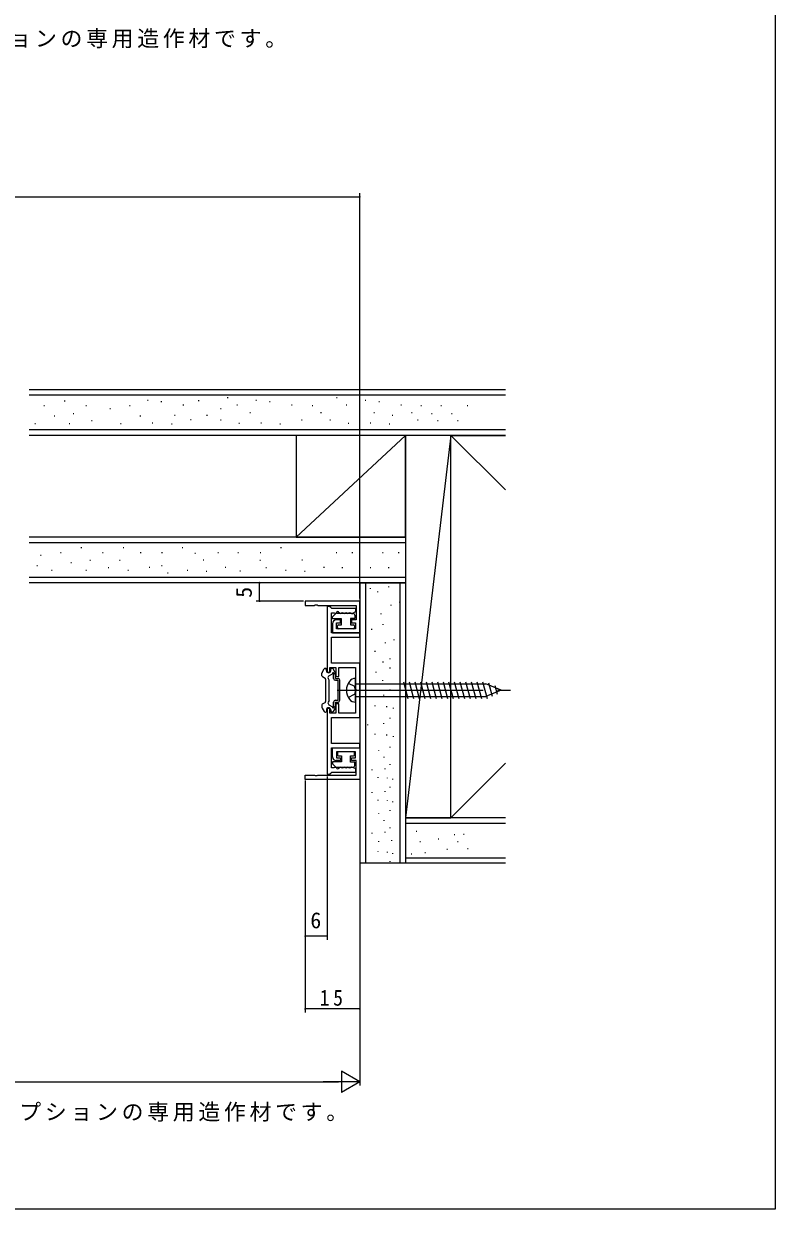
# Model space of a CAD drawing. Units: millimetres, scale not verified. Extents: x -495 to 495, y -796 to 796.
# Drawn here: x 288.8 to 495, y -796.5 to -471 of the extents above; entities that cross this region are included whole.
import ezdxf
from ezdxf.enums import TextEntityAlignment as Align

# ---------------------------------------------------------------- set-up
doc = ezdxf.new("R2010")
doc.units = ezdxf.units.MM
doc.header["$LTSCALE"] = 4
doc.linetypes.add('USER1', pattern=[13, 10, -1, 1, -1])
doc.linetypes.add('USER2', pattern=[4, 3, -1])
doc.layers.add('0-1_USER1', color=7, linetype='Continuous')
for name, color, linetype, lineweight in [('0-2_YKK_ZWAK', 7, 'Continuous', 18), ('0-3_YKK_D', 6, 'Continuous', 18), ('0-4_YKK_11', 7, 'Continuous', 9), ('0-7_YSS_K', 3, 'Continuous', 18), ('0-8_YKK_13', 4, 'Continuous', 18)]:
    doc.layers.add(name, color=color, linetype=linetype, lineweight=lineweight)
doc.styles.add('ＭＳ ゴシック', font='')
doc.styles.get('ＭＳ ゴシック').set_extended_font_data('MS Gothic')

msp = doc.modelspace()

# ---------------------------------------------------------------- linework, layer by layer
at = {"layer": '0-2_YKK_ZWAK'}
for p, q in [((495, 763.5), (495, -796.5)), ((495, -796.5), (-495, -796.5))]:
    msp.add_line(p, q, dxfattribs=at)
at = {"layer": '0-3_YKK_D'}
for p, q in [((381, -628.8), (381, -517.5)), ((160, -518.5), (381, -518.5)), ((353.5, -629.5), (353.5, -624.5)), ((365.5, -629.5), (352.5, -629.5)), ((366, -678.8), (366, -722.5)), ((366, -678.9), (366, -742.5)), ((372, -677.7), (372, -722.5)), ((381, -679.2), (381, -742.5)), ((381, -702.5), (381, -762.5)), ((372, -721.5), (366, -721.5)), ((381, -741.5), (366, -741.5)), ((-21.167, -761.5), (375.167, -761.5)), ((381, -761.5), (370.896, -761.5)), ((375.948, -758.583), (375.948, -764.417)), ((381, -761.5), (375.948, -758.583)), ((381, -761.5), (375.948, -764.417))]:
    msp.add_line(p, q, dxfattribs=at)
for centre, start, end in [((381, -518.5), 0, 180), ((381, -518.5), 180, 0), ((353.5, -624.5), 90, 270), ((353.5, -624.5), 270, 90), ((353.5, -629.5), 90, 270), ((353.5, -629.5), 270, 90), ((366, -721.5), 0, 180), ((366, -721.5), 180, 0), ((372, -721.5), 0, 180), ((372, -721.5), 180, 0), ((366, -741.5), 0, 180), ((366, -741.5), 180, 0), ((381, -741.5), 0, 180), ((381, -741.5), 180, 0)]:
    msp.add_arc(centre, 0.106, start, end, dxfattribs=at)
at = {"layer": '0-4_YKK_11'}
for p, q in [((366, -629.5), (366, -630.7)), ((381, -629.5), (366, -629.5)), ((366, -630.7), (368.542, -630.7)), ((368.542, -630.7), (368.725, -630.58)), ((368.725, -630.58), (369.275, -630.58)), ((369.275, -630.58), (369.458, -630.7)), ((369.458, -630.7), (380, -630.7)), ((372.7, -631), (372, -631)), ((372, -631), (372, -649)), ((372.996, -631.25), (372.7, -631)), ((373.292, -631.5), (372.996, -631.25)), ((379.9, -631.5), (373.292, -631.5)), ((379.9, -632.4), (379.9, -631.5)), ((380, -630.7), (380, -634.7)), ((381, -638.2), (381, -629.5)), ((373.2, -632.7), (373.871, -632.7)), ((373.2, -638.2), (373.2, -632.7)), ((373.871, -632.7), (374.069, -632.775)), ((374.069, -632.775), (374.712, -632.79)), ((375.7, -634.7), (374.5, -634.7)), ((374.712, -632.79), (375.087, -632.79)), ((375.087, -632.79), (375.712, -632.79)), ((375.7, -635.5), (375.7, -634.7)), ((375.712, -632.79), (376.087, -632.79)), ((376.087, -632.79), (376.712, -632.79)), ((376.712, -632.79), (377.087, -632.79)), ((377.087, -632.79), (377.712, -632.79)), ((377.712, -632.79), (378.087, -632.79)), ((378.087, -632.79), (378.712, -632.79)), ((378.7, -634.7), (378.7, -635.5)), ((380, -634.7), (378.7, -634.7)), ((378.712, -632.79), (379.087, -632.79)), ((379.087, -632.79), (379.9, -632.4)), ((373.5, -635.7), (373.5, -638.2)), ((374.6, -635.5), (375.7, -635.5)), ((374.6, -637.1), (374.6, -635.5)), ((379.8, -637.1), (374.6, -637.1)), ((378.7, -635.5), (379.8, -635.5)), ((379.8, -635.5), (379.8, -637.1)), ((381, -638.2), (373.2, -638.2)), ((373.2, -639.4), (381, -639.4)), ((373.2, -646.55), (373.2, -639.4)), ((373.5, -638.2), (381, -638.2)), ((381, -639.4), (381, -638.2)), ((372.8, -647.75), (374.4, -647.75)), ((372.8, -649), (372.8, -647.75)), ((381, -646.55), (373.2, -646.55)), ((374.4, -647.75), (374.4, -650.25)), ((375.2, -647.75), (379.8, -647.75)), ((375.2, -650.25), (375.2, -647.75)), ((379.8, -647.75), (379.8, -653.542)), ((381, -661.45), (381, -646.55)), ((372, -649), (372.8, -649)), ((374.4, -650.25), (375.2, -650.25)), ((379.8, -653.542), (379.92, -653.725)), ((379.92, -654.275), (379.8, -654.458)), ((379.92, -653.725), (379.92, -654.275)), ((379.8, -654.458), (379.8, -660.25)), ((372, -659), (372, -677)), ((372.8, -659), (372, -659)), ((372.8, -660.25), (372.8, -659)), ((374.4, -660.25), (372.8, -660.25)), ((374.4, -657.75), (374.4, -660.25)), ((375.2, -657.75), (374.4, -657.75)), ((375.2, -660.25), (375.2, -657.75)), ((379.8, -660.25), (375.2, -660.25)), ((373.2, -661.45), (381, -661.45)), ((373.2, -668.6), (373.2, -661.45)), ((381, -668.6), (373.2, -668.6)), ((373.2, -669.8), (381, -669.8)), ((373.2, -675.3), (373.2, -669.8)), ((373.5, -669.8), (381, -669.8)), ((373.5, -672.3), (373.5, -669.8)), ((381, -669.8), (381, -668.6)), ((381, -669.8), (381, -678.5)), ((375.7, -673.3), (374.5, -673.3)), ((374.6, -670.9), (374.6, -672.5)), ((379.8, -670.9), (374.6, -670.9)), ((374.6, -672.5), (375.7, -672.5)), ((375.7, -672.5), (375.7, -673.3)), ((378.7, -672.5), (379.8, -672.5)), ((378.7, -673.3), (378.7, -672.5)), ((380, -673.3), (378.7, -673.3)), ((379.8, -672.5), (379.8, -670.9)), ((380, -677.3), (380, -673.3)), ((372, -677), (372.7, -677)), ((372.7, -677), (372.996, -676.75)), ((372.996, -676.75), (373.292, -676.5)), ((373.871, -675.3), (373.2, -675.3)), ((373.292, -676.5), (379.9, -676.5)), ((374.069, -675.225), (373.871, -675.3)), ((374.712, -675.21), (374.069, -675.225)), ((375.087, -675.21), (374.712, -675.21)), ((375.712, -675.21), (375.087, -675.21)), ((376.087, -675.21), (375.712, -675.21)), ((376.712, -675.21), (376.087, -675.21)), ((377.087, -675.21), (376.712, -675.21)), ((377.712, -675.21), (377.087, -675.21)), ((378.087, -675.21), (377.712, -675.21)), ((378.712, -675.21), (378.087, -675.21)), ((379.087, -675.21), (378.712, -675.21)), ((379.9, -675.6), (379.087, -675.21)), ((379.9, -676.5), (379.9, -675.6)), ((366, -677.3), (368.542, -677.3)), ((366, -678.5), (366, -677.3)), ((381, -678.5), (366, -678.5)), ((368.542, -677.3), (368.725, -677.42)), ((368.725, -677.42), (369.275, -677.42)), ((369.275, -677.42), (369.458, -677.3)), ((369.458, -677.3), (380, -677.3))]:
    msp.add_line(p, q, dxfattribs=at)
for centre, start, end in [((374.5, -635.7), 90.00001, 179.99999), ((374.5, -672.3), 180.00001, 269.99999)]:
    msp.add_arc(centre, 1, start, end, dxfattribs=at)
at = {"layer": '0-7_YSS_K', "color": 7, "lineweight": 9}
for p, q in [((421, -571.5), (290.25, -571.5)), ((421, -584), (290.25, -584)), ((363.5, -584), (363.5, -612)), ((393.5, -584), (363.5, -584)), ((393.5, -584), (393.5, -689)), ((406, -584), (393.5, -584)), ((393.5, -612), (393.5, -584)), ((406, -689), (406, -584)), ((393.5, -612), (290.25, -612)), ((363.5, -612), (393.5, -612)), ((393.5, -624.5), (290.25, -624.5)), ((381, -624.5), (393.5, -624.5)), ((381, -624.5), (381, -701.5)), ((393.5, -624.5), (393.5, -701.5)), ((393.5, -689), (393.5, -701.5)), ((421, -689), (393.5, -689)), ((421, -689), (406, -689)), ((393.5, -701.5), (381, -701.5)), ((421, -701.5), (393.5, -701.5))]:
    msp.add_line(p, q, dxfattribs=at)
at = {"layer": '0-7_YSS_K'}
for p, q in [((421, -573), (290.25, -573)), ((294.46, -575.928), (294.26, -575.928)), ((300.093, -574.601), (299.893, -574.601)), ((305.994, -575.928), (305.794, -575.928)), ((318.005, -575.928), (317.805, -575.928)), ((322.893, -574.402), (322.693, -574.402)), ((326.608, -574.8), (326.408, -574.8)), ((332.645, -575.729), (332.445, -575.729)), ((336.866, -574.567), (336.666, -574.567)), ((344.814, -573.672), (344.614, -573.672)), ((347.401, -575.729), (347.201, -575.729)), ((352.656, -574.402), (352.456, -574.402)), ((356.371, -574.8), (356.171, -574.8)), ((362.408, -575.729), (362.208, -575.729)), ((368.113, -575.928), (367.913, -575.928)), ((374.814, -573.672), (374.614, -573.672)), ((377.401, -575.729), (377.201, -575.729)), ((382.656, -574.402), (382.456, -574.402)), ((386.371, -574.8), (386.171, -574.8)), ((392.408, -575.729), (392.208, -575.729)), ((397.925, -575.928), (397.725, -575.928)), ((403.408, -575.928), (403.208, -575.928)), ((410.613, -575.928), (410.413, -575.928)), ((297.303, -578.714), (297.103, -578.714)), ((302.481, -578.051), (302.281, -578.051)), ((312.547, -576.724), (312.347, -576.724)), ((320.848, -578.714), (320.648, -578.714)), ((330.323, -578.515), (330.123, -578.515)), ((339.151, -578.515), (338.951, -578.515)), ((342.956, -576.724), (342.756, -576.724)), ((351, -577.786), (350.8, -577.786)), ((370.435, -577.786), (370.235, -577.786)), ((385.044, -577.852), (384.844, -577.852)), ((390.086, -578.515), (389.886, -578.515)), ((395.327, -577.852), (395.127, -577.852)), ((400.844, -578.051), (400.644, -578.051)), ((406.327, -578.051), (406.127, -578.051)), ((421, -582.5), (290.25, -582.5)), ((291.955, -580.837), (291.755, -580.837)), ((301.419, -580.837), (301.219, -580.837)), ((307.578, -580.041), (307.378, -580.041)), ((315.5, -580.837), (315.3, -580.837)), ((324.22, -580.638), (324.02, -580.638)), ((329.461, -580.904), (329.261, -580.904)), ((334.702, -579.776), (334.502, -579.776)), ((342.956, -579.842), (342.756, -579.842)), ((347.998, -580.771), (347.798, -580.771)), ((353.983, -580.638), (353.783, -580.638)), ((359.224, -580.904), (359.024, -580.904)), ((365.162, -579.842), (364.962, -579.842)), ((372.956, -579.842), (372.756, -579.842)), ((377.998, -580.771), (377.798, -580.771)), ((383.983, -580.638), (383.783, -580.638)), ((389.224, -580.904), (389.024, -580.904)), ((396.986, -579.842), (396.786, -579.842)), ((402.503, -580.041), (402.303, -580.041)), ((407.985, -580.041), (407.785, -580.041)), ((393.5, -584), (363.5, -612)), ((406, -584), (393.5, -689)), ((406, -584), (421, -599)), ((393.5, -613.5), (290.25, -613.5)), ((304.667, -614.902), (304.467, -614.902)), ((316.2, -614.902), (316, -614.902)), ((332.439, -614.902), (332.239, -614.902)), ((359.454, -614.902), (359.254, -614.902)), ((293.577, -617.025), (293.377, -617.025)), ((299.034, -616.229), (298.834, -616.229)), ((307.055, -618.352), (306.855, -618.352)), ((310.568, -616.229), (310.368, -616.229)), ((315.205, -618.352), (315.005, -618.352)), ((320.945, -616.229), (320.745, -616.229)), ((326.806, -616.229), (326.606, -616.229)), ((335.896, -616.428), (335.696, -616.428)), ((338.218, -618.286), (338.018, -618.286)), ((342.191, -616.229), (341.991, -616.229)), ((347.684, -616.229), (347.484, -616.229)), ((353.747, -618.352), (353.547, -618.352)), ((353.822, -616.229), (353.622, -616.229)), ((365.234, -618.286), (365.034, -618.286)), ((374.7, -616.229), (374.5, -616.229)), ((379.027, -616.229), (378.827, -616.229)), ((387.419, -616.295), (387.219, -616.295)), ((391.746, -616.295), (391.546, -616.295)), ((292.515, -619.811), (292.315, -619.811)), ((296.529, -621.138), (296.329, -621.138)), ((301.877, -619.015), (301.677, -619.015)), ((305.994, -621.138), (305.794, -621.138)), ((312.152, -620.342), (311.952, -620.342)), ((317.527, -621.138), (317.327, -621.138)), ((323.369, -620.276), (323.169, -620.276)), ((326.732, -619.86), (326.532, -619.86)), ((333.766, -621.138), (333.566, -621.138)), ((339.007, -621.404), (338.807, -621.404)), ((344.248, -620.276), (344.048, -620.276)), ((348.281, -621.271), (348.081, -621.271)), ((355.406, -620.342), (355.206, -620.342)), ((360.781, -621.138), (360.581, -621.138)), ((366.022, -621.404), (365.822, -621.404)), ((371.263, -620.276), (371.063, -620.276)), ((376.284, -620.342), (376.084, -620.342)), ((383.983, -620.342), (383.783, -620.342)), ((389.004, -620.408), (388.804, -620.408)), ((393.5, -623), (290.25, -623)), ((328.39, -621.851), (328.19, -621.851)), ((382.5, -624.5), (382.5, -701.5)), ((392, -624.5), (392, -701.5)), ((383.902, -626.156), (383.902, -625.956)), ((385.897, -627.036), (385.897, -626.836)), ((388.948, -625.71), (388.948, -625.51)), ((389.612, -630.752), (389.612, -630.552)), ((392, -629.889), (392, -629.689)), ((386.825, -633.073), (386.825, -632.873)), ((384.3, -637.371), (384.3, -637.171)), ((387.352, -636.044), (387.352, -635.844)), ((388.015, -641.086), (388.015, -640.886)), ((390.404, -640.224), (390.404, -640.024)), ((385.229, -643.408), (385.229, -643.208)), ((387.352, -646.327), (387.352, -646.127)), ((389.276, -645.465), (389.276, -645.265)), ((385.428, -649.113), (385.428, -648.913)), ((389.342, -647.986), (389.342, -647.786)), ((387.286, -651.435), (387.286, -651.235)), ((389.342, -653.956), (389.342, -653.756)), ((383.172, -655.814), (383.172, -655.614)), ((387.617, -655.416), (387.617, -655.216)), ((385.229, -658.401), (385.229, -658.201)), ((388.413, -658.6), (388.413, -658.4)), ((390.271, -658.998), (390.271, -658.798)), ((383.172, -663.595), (383.172, -663.395)), ((387.617, -663.197), (387.617, -662.997)), ((389.342, -661.737), (389.342, -661.537)), ((385.229, -666.182), (385.229, -665.982)), ((388.413, -666.381), (388.413, -666.181)), ((390.271, -666.779), (390.271, -666.579)), ((386.211, -670.574), (386.211, -670.414)), ((389.342, -669.671), (389.342, -669.511)), ((387.697, -672.431), (387.697, -672.271)), ((384.406, -675.934), (384.406, -675.774)), ((387.962, -675.616), (387.962, -675.456)), ((389.342, -674.448), (389.342, -674.288)), ((421, -674), (406, -689)), ((386.052, -678.004), (386.052, -677.844)), ((388.599, -678.163), (388.599, -678.003)), ((390.085, -678.482), (390.085, -678.322)), ((384.406, -682.159), (384.406, -681.999)), ((387.962, -681.84), (387.962, -681.68)), ((389.342, -680.673), (389.342, -680.513)), ((386.052, -684.229), (386.052, -684.069)), ((388.599, -684.388), (388.599, -684.228)), ((390.085, -684.706), (390.085, -684.546)), ((386.211, -687.959), (386.211, -687.799)), ((387.697, -689.817), (387.697, -689.657)), ((389.342, -687.057), (389.342, -686.897)), ((384.406, -693.32), (384.406, -693.16)), ((387.962, -693.001), (387.962, -692.841)), ((389.342, -691.834), (389.342, -691.674)), ((393.5, -690.5), (421, -690.5)), ((396.608, -692.788), (396.408, -692.788)), ((386.211, -695.627), (386.211, -695.467)), ((389.767, -695.309), (389.767, -695.149)), ((397.669, -695.574), (397.469, -695.574)), ((402.711, -694.911), (402.511, -694.911)), ((407.09, -693.65), (406.89, -693.65)), ((407.952, -695.574), (407.752, -695.574)), ((409.611, -693.584), (409.411, -693.584)), ((386.052, -698.389), (386.052, -698.229)), ((388.599, -698.549), (388.599, -698.389)), ((390.085, -698.867), (390.085, -698.707)), ((395.281, -699.024), (395.081, -699.024)), ((398.996, -698.626), (398.796, -698.626)), ((405.033, -697.697), (404.833, -697.697)), ((410.739, -697.498), (410.539, -697.498)), ((389.342, -701.058), (389.342, -700.898)), ((393.5, -700), (421, -700))]:
    msp.add_line(p, q, dxfattribs=at)
at = {"layer": '0-7_YSS_K', "color": 7, "lineweight": 9}
for points in [[(406, -689), (406, -584), (421, -584)], [(393.5, -689), (406, -689), (393.5, -689)]]:
    msp.add_lwpolyline(points, dxfattribs=at)
at = {"layer": '0-8_YKK_13'}
for p, q in [((373.501, -633.8), (374.601, -632.7)), ((373.501, -634.4), (373.501, -633.8)), ((376, -634.4), (373.501, -634.4)), ((376, -636), (376, -634.4)), ((378.4, -634.3), (378.4, -636)), ((379.6, -634.3), (378.4, -634.3)), ((378.701, -632.875), (379.1, -632.875)), ((379.6, -633.375), (379.6, -634.3)), ((374.85, -636.8), (374.85, -636.3)), ((375.15, -636), (376, -636)), ((379.25, -637.1), (375.15, -637.1)), ((378.4, -636), (379.25, -636)), ((379.55, -636.3), (379.55, -636.8)), ((370.6, -649.999), (370.6, -649.28)), ((370.64, -649.13), (371.206, -648.15)), ((370.75, -650.259), (371.45, -650.663)), ((371.466, -648), (371.6, -648)), ((371.6, -650.923), (371.6, -657.077)), ((371.8, -648.6), (371.8, -648.2)), ((372.6, -651.2), (372.315, -650.707)), ((372.498, -650.024), (373.46, -649.469)), ((373, -648.6), (373, -648.2)), ((373.434, -648), (373.2, -648)), ((374.26, -649.13), (373.694, -648.15)), ((373.8, -650.75), (373.8, -649.629)), ((374.3, -650.75), (374.3, -649.28)), ((374.3, -650.75), (375, -650.75)), ((379.8, -657.25), (379.8, -650.75)), ((372.6, -656.8), (372.6, -651.2)), ((374.3, -651.25), (375, -651.25)), ((375, -656.75), (375, -651.25)), ((375.5, -656.75), (375.5, -651.25)), ((379.8, -652.25), (415.575, -652.25)), ((392.944, -651.7), (394.176, -656.3)), ((394.497, -651.7), (395.729, -656.3)), ((396.05, -651.7), (397.282, -656.3)), ((397.602, -651.7), (398.835, -656.3)), ((399.155, -651.7), (400.388, -656.3)), ((400.708, -651.7), (401.941, -656.3)), ((402.261, -651.7), (403.494, -656.3)), ((403.814, -651.7), (405.047, -656.3)), ((405.367, -651.7), (406.6, -656.3)), ((406.92, -651.7), (408.152, -656.3)), ((408.473, -651.7), (409.705, -656.3)), ((410.026, -651.7), (411.258, -656.3)), ((411.579, -651.7), (412.811, -656.3)), ((413.132, -651.7), (414.364, -656.3)), ((414.684, -651.7), (415.894, -656.213)), ((419.8, -654), (415.575, -652.25)), ((419.8, -654), (415.575, -655.75)), ((419.8, -654), (415.575, -655.75)), ((416.306, -651.958), (417.292, -655.634)), ((418.053, -652.681), (418.689, -655.055)), ((370.75, -657.741), (371.45, -657.337)), ((372.6, -656.8), (372.315, -657.293)), ((373.8, -658.371), (373.8, -657.25)), ((374.3, -656.75), (375, -656.75)), ((374.3, -658.72), (374.3, -657.25)), ((374.3, -657.25), (375, -657.25)), ((379.8, -655.75), (415.575, -655.75)), ((370.6, -658.001), (370.6, -658.72)), ((370.64, -658.87), (371.206, -659.85)), ((371.466, -660), (371.6, -660)), ((371.8, -659.4), (371.8, -659.8)), ((372.498, -657.976), (373.46, -658.531)), ((373, -659.4), (373, -659.8)), ((373.434, -660), (373.2, -660)), ((374.26, -658.87), (373.694, -659.85)), ((373.501, -673.6), (373.501, -674.2)), ((376, -673.6), (373.501, -673.6)), ((374.85, -671.2), (374.85, -671.7)), ((379.25, -670.9), (375.15, -670.9)), ((375.15, -672), (376, -672)), ((376, -672), (376, -673.6)), ((378.4, -672), (379.25, -672)), ((378.4, -673.7), (378.4, -672)), ((379.6, -673.7), (378.4, -673.7)), ((379.55, -671.7), (379.55, -671.2)), ((379.6, -674.624), (379.6, -673.7)), ((373.501, -674.2), (374.601, -675.3)), ((378.701, -675.124), (379.1, -675.124))]:
    msp.add_line(p, q, dxfattribs=at)
at = {"layer": '0-8_YKK_13', "linetype": 'USER1'}
msp.add_line((374.8, -654), (422.3, -654), dxfattribs=at)
at = {"layer": '0-8_YKK_13', "linetype": 'USER2'}
for p, q in [((377.808, -652.05), (379.528, -652.908)), ((379.8, -654), (379.528, -652.908)), ((379.8, -654), (379.528, -655.092)), ((377.808, -655.95), (379.528, -655.092))]:
    msp.add_line(p, q, dxfattribs=at)
at = {"layer": '0-8_YKK_13'}
for centre, radius, start, end in [((374.901, -632.7), 0.3, 0, 180), ((375.201, -633.2), 0.5, 51.31781, 90), ((375.701, -632.575), 0.3, 231.31781, 308.68219), ((376.201, -633.2), 0.5, 51.31781, 128.68219), ((376.701, -632.575), 0.3, 231.31781, 308.68219), ((377.201, -633.2), 0.5, 51.31781, 128.68219), ((377.701, -632.575), 0.3, 231.31781, 308.68219), ((378.201, -633.2), 0.5, 51.31781, 128.68219), ((378.701, -632.575), 0.3, 231.31781, 270), ((379.1, -633.375), 0.5, 0, 90), ((375.15, -636.3), 0.3, 90, 180), ((375.15, -636.8), 0.3, 180, 270), ((379.25, -636.3), 0.3, 0, 90), ((379.25, -636.8), 0.3, 270, 0), ((370.9, -649.28), 0.3, 150, 180), ((370.9, -649.999), 0.3, 180, 240), ((371.466, -648.3), 0.3, 90, 150), ((371.3, -650.923), 0.3, 0, 60), ((371.6, -648.2), 0.2, 0, 90), ((372.4, -648.6), 0.6, 180, 0), ((372.748, -650.457), 0.5, 120, 210), ((373.2, -648.2), 0.2, 90, 180), ((373.434, -648.3), 0.3, 30, 90), ((373.7, -649.4), 0.25, 293.57818, 196.04532), ((374.3, -650.75), 0.5, 180, 270), ((374, -649.28), 0.3, 0, 30), ((375, -651.25), 0.5, 0, 90), ((379.788, -652.85), 2.1, 89.66112, 142.75083), ((381.3, -654), 4, 142.75083, 217.24917), ((371.3, -657.077), 0.3, 300, 0), ((372.748, -657.543), 0.5, 150, 240), ((374.3, -657.25), 0.5, 90, 180), ((375, -656.75), 0.5, 270, 0), ((379.788, -655.15), 2.1, 217.24917, 270.33888), ((370.9, -658.001), 0.3, 120, 180), ((370.9, -658.72), 0.3, 180, 210), ((371.466, -659.7), 0.3, 210, 270), ((371.6, -659.8), 0.2, 270, 0), ((372.4, -659.4), 0.6, 0, 180), ((373.2, -659.8), 0.2, 180, 270), ((373.434, -659.7), 0.3, 270, 330), ((373.7, -658.6), 0.25, 163.95468, 66.42182), ((374, -658.72), 0.3, 330, 0), ((375.15, -671.2), 0.3, 90, 180), ((375.15, -671.7), 0.3, 180, 270), ((379.25, -671.2), 0.3, 0, 90), ((379.25, -671.7), 0.3, 270, 0), ((374.901, -675.3), 0.3, 180, 0), ((375.201, -674.8), 0.5, 270, 308.68219), ((375.701, -675.424), 0.3, 51.31781, 128.68219), ((376.201, -674.8), 0.5, 231.31781, 308.68219), ((376.701, -675.424), 0.3, 51.31781, 128.68219), ((377.201, -674.8), 0.5, 231.31781, 308.68219), ((377.701, -675.424), 0.3, 51.31781, 128.68219), ((378.201, -674.8), 0.5, 231.31781, 308.68219), ((378.701, -675.424), 0.3, 90, 128.68219), ((379.1, -674.624), 0.5, 270, 0)]:
    msp.add_arc(centre, radius, start, end, dxfattribs=at)

# ---------------------------------------------------------------- texts
at = {"layer": '0-1_USER1', "char_height": 4.399, "attachment_point": 7, "style": 'ＭＳ ゴシック'}
for s, insert in [('\\T1.17;※たて枠・中方立・半たて枠はオプションの専用造作材です。', (165.465, -477.727)), ('\\T1.17;※中方立はオプションの専用造作材です。', (245.415, -772.452))]:
    msp.add_mtext(s, dxfattribs=dict(at, insert=insert))
at = {"layer": '0-3_YKK_D', "color": 7, "style": 'ＭＳ ゴシック'}
msp.add_text('5', height=4.399, rotation=90, dxfattribs=at).set_placement((352.667, -628.6), align=Align.BOTTOM_LEFT)
msp.add_text('6', height=4.399, dxfattribs=at).set_placement((367.4, -720.667), align=Align.BOTTOM_LEFT)
at = {"layer": '0-3_YKK_D', "color": 7, "insert": (369.98, -740.667), "char_height": 4.399, "attachment_point": 7, "style": 'ＭＳ ゴシック'}
msp.add_mtext('\\T1.37;\\W0.9;15', dxfattribs=at)

doc.saveas('drawing.dxf')
